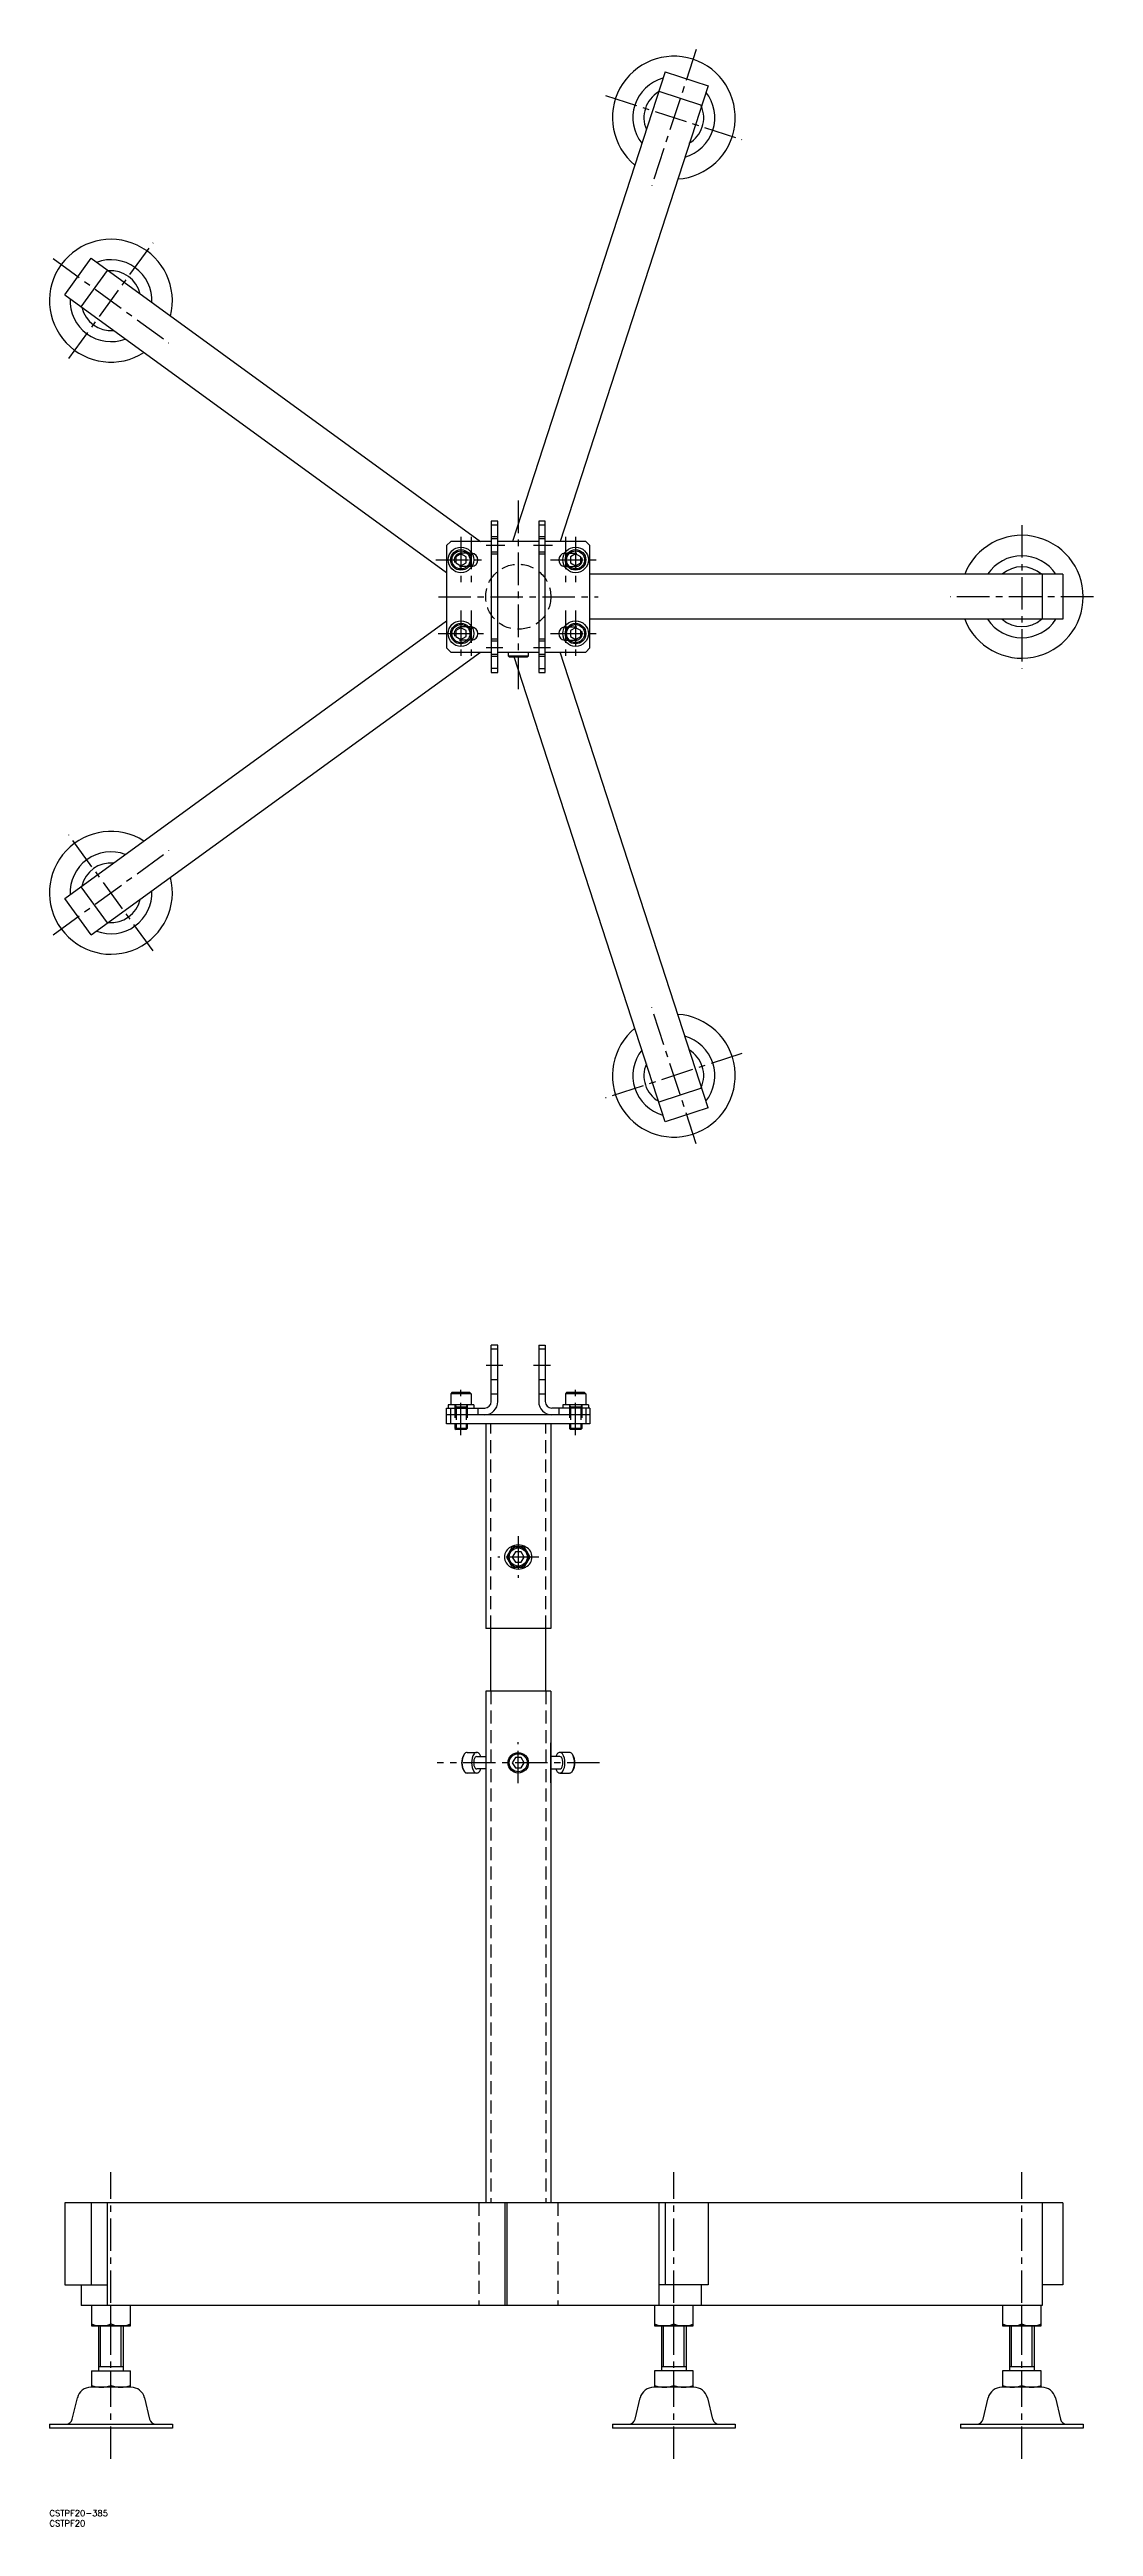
# Model space of a CAD drawing. Extents: x 0 to 1220, y -8 to 1202.
# Drawn here: x 0 to 510, y -8 to 1202 of the extents above; entities that cross this region are included whole.
import ezdxf

# ---------------------------------------------------------------- set-up
doc = ezdxf.new("R2010")
doc.units = 0
doc.header["$LTSCALE"] = 0.5
doc.linetypes.add('CENTER', pattern=[50.8, 31.75, -6.35, 6.35, -6.35])
doc.linetypes.add('DASHED', pattern=[19.05, 12.7, -6.35])
doc.layers.get('0').update_dxf_attribs({"linetype": 'CONTINUOUS'})
doc.layers.add('CENTER', color=1, linetype='CENTER')
doc.styles.get("Standard").update_dxf_attribs({"font": 'txt.shx', "height": 10, "bigfont": 'bigfont.shx'})

# ---------------------------------------------------------------- blocks, each defined once
blk = doc.blocks.new('*U97')
at = {"color": 7, "linetype": 'CONTINUOUS'}
blk.add_text('CSTPF20-385', height=3, dxfattribs=at).set_placement((0, -3))
blk = doc.blocks.new('*U98')
at = {"color": 7, "linetype": 'CONTINUOUS'}
blk.add_text('CSTPF20', height=3, dxfattribs=at).set_placement((0, -8))

msp = doc.modelspace()

# ---------------------------------------------------------------- linework, layer by layer
at = {"color": 7, "linetype": 'CONTINUOUS'}
for p, q in [((300.8, 1190.9), (226.2, 961.5)), ((300.8, 1190.9), (321.7, 1184.1)), ((321.7, 1184.1), (249.4, 961.5)), ((297.7, 1181.4), (318.6, 1174.6)), ((7.4, 1082), (20.3, 1099.8)), ((15.4, 1076.1), (28.4, 1093.9)), ((20.3, 1099.8), (210.6, 961.5)), ((7.4, 1082), (194, 946.4)), ((215.8, 971.5), (215.8, 897.5)), ((219, 971.5), (215.8, 971.5)), ((219, 969.5), (215.8, 969.5)), ((219, 897.5), (219, 971.5)), ((239, 971.5), (239, 897.5)), ((242.2, 971.5), (239, 971.5)), ((242.2, 969.5), (239, 969.5)), ((242.2, 897.5), (242.2, 971.5)), ((196, 961.5), (194, 959.5)), ((194, 959.5), (194, 909.5)), ((215.8, 961.5), (196, 961.5)), ((219, 963.8), (215.8, 963.8)), ((219, 962.8), (215.8, 962.8)), ((219, 956.3), (215.8, 956.3)), ((239, 961.5), (219, 961.5)), ((242.2, 963.8), (239, 963.8)), ((242.2, 962.8), (239, 962.8)), ((242.2, 956.3), (239, 956.3)), ((262, 961.5), (242.2, 961.5)), ((262, 961.5), (264, 959.5)), ((264, 909.5), (264, 959.5)), ((201, 955.4), (198.5, 954)), ((198.5, 954), (198.5, 951.1)), ((198.5, 951.1), (201, 949.6)), ((203.5, 954), (201, 955.4)), ((201, 949.6), (203.5, 951.1)), ((203.5, 951.1), (203.5, 954)), ((219, 955.3), (215.8, 955.3)), ((242.2, 955.3), (239, 955.3)), ((257, 955.4), (254.5, 954)), ((254.5, 954), (254.5, 951.1)), ((254.5, 951.1), (257, 949.6)), ((259.5, 954), (257, 955.4)), ((257, 949.6), (259.5, 951.1)), ((259.5, 951.1), (259.5, 954)), ((495, 945.5), (264, 945.5)), ((485, 945.5), (485, 923.5)), ((495, 945.5), (495, 923.5)), ((7.4, 787.1), (194, 922.7)), ((495, 923.5), (264, 923.5)), ((20.3, 769.3), (210.6, 907.5)), ((194, 909.5), (196, 907.5)), ((196, 907.5), (215.8, 907.5)), ((201, 919.4), (198.5, 918)), ((198.5, 918), (198.5, 915.1)), ((198.5, 915.1), (201, 913.6)), ((203.5, 918), (201, 919.4)), ((201, 913.6), (203.5, 915.1)), ((203.5, 915.1), (203.5, 918)), ((219, 913.8), (215.8, 913.8)), ((219, 912.8), (215.8, 912.8)), ((219, 907.5), (239, 907.5)), ((224, 907.5), (224, 905.7)), ((234, 905.7), (234, 907.5)), ((242.2, 913.8), (239, 913.8)), ((242.2, 912.8), (239, 912.8)), ((242.2, 907.5), (262, 907.5)), ((321.7, 684.9), (249.4, 907.5)), ((257, 919.4), (254.5, 918)), ((254.5, 918), (254.5, 915.1)), ((254.5, 915.1), (257, 913.6)), ((259.5, 918), (257, 919.4)), ((257, 913.6), (259.5, 915.1)), ((259.5, 915.1), (259.5, 918)), ((264, 909.5), (262, 907.5)), ((219, 906.3), (215.8, 906.3)), ((219, 905.3), (215.8, 905.3)), ((219, 899.5), (215.8, 899.5)), ((215.8, 897.5), (219, 897.5)), ((224, 905.7), (224.6, 905.1)), ((224, 905.7), (234, 905.7)), ((224.6, 905.1), (233.4, 905.1)), ((300.8, 678.1), (227, 905.1)), ((233.4, 905.1), (234, 905.7)), ((242.2, 906.3), (239, 906.3)), ((242.2, 905.3), (239, 905.3)), ((239, 899.5), (242.2, 899.5)), ((239, 897.5), (242.2, 897.5)), ((20.3, 769.3), (7.4, 787.1)), ((28.4, 775.2), (15.4, 792.9)), ((318.6, 694.5), (297.7, 687.7)), ((321.7, 684.9), (300.8, 678.1)), ((215.8, 541.4), (215.8, 569)), ((219, 569), (215.8, 569)), ((219, 541.4), (219, 569)), ((239, 569), (242.2, 569)), ((239, 569), (239, 541.4)), ((242.2, 569), (242.2, 541.4)), ((219, 567), (215.8, 567)), ((242.2, 567), (239, 567)), ((196.6, 545.8), (196, 545.2)), ((196, 545.2), (196, 539.8)), ((206, 545.2), (196, 545.2)), ((205.4, 545.8), (196.6, 545.8)), ((205.4, 545.8), (206, 545.2)), ((206, 545.2), (206, 539.8)), ((219, 552), (215.8, 552)), ((219, 545), (215.8, 545)), ((242.2, 552), (239, 552)), ((242.2, 545), (239, 545)), ((252.6, 545.8), (252, 545.2)), ((252, 545.2), (252, 539.8)), ((262, 545.2), (252, 545.2)), ((261.4, 545.8), (252.6, 545.8)), ((261.4, 545.8), (262, 545.2)), ((262, 545.2), (262, 539.8)), ((194, 530.5), (194, 538.2)), ((194, 538.2), (212.6, 538.2)), ((264, 535), (194, 535)), ((207.3, 539.8), (194.8, 539.8)), ((194.8, 539.8), (194.8, 538.2)), ((196, 530.5), (196, 538.2)), ((207.3, 539.8), (207.3, 538.2)), ((264, 538.2), (245.4, 538.2)), ((263.3, 539.8), (250.8, 539.8)), ((250.8, 539.8), (250.8, 538.2)), ((262, 538.2), (262, 530.5)), ((263.3, 539.8), (263.3, 538.2)), ((264, 538.2), (264, 530.5)), ((264, 530.5), (194, 530.5)), ((198, 530.5), (198, 528.3)), ((204, 528.3), (198, 528.3)), ((198, 528.3), (198.6, 527.8)), ((203.5, 527.8), (198.6, 527.8)), ((203.5, 527.8), (204, 528.3)), ((204, 530.5), (204, 528.3)), ((213.1, 530.5), (213.1, 430.5)), ((244.9, 530.5), (244.9, 430.5)), ((254, 530.5), (254, 528.3)), ((260, 528.3), (254, 528.3)), ((254, 528.3), (254.6, 527.8)), ((259.5, 527.8), (254.6, 527.8)), ((259.5, 527.8), (260, 528.3)), ((260, 530.5), (260, 528.3)), ((226.1, 470.5), (223.2, 465.5)), ((223.2, 465.5), (226.1, 460.5)), ((231.9, 470.5), (226.1, 470.5)), ((227.6, 468), (226.1, 465.5)), ((226.1, 465.5), (227.6, 463)), ((226.1, 460.5), (231.9, 460.5)), ((230.5, 468), (227.6, 468)), ((227.6, 463), (230.5, 463)), ((231.9, 465.5), (230.5, 468)), ((230.5, 463), (231.9, 465.5)), ((234.8, 465.5), (231.9, 470.5)), ((231.9, 460.5), (234.8, 465.5)), ((244.9, 430.5), (213.1, 430.5)), ((215.6, 400), (215.6, 430.5)), ((242.5, 400), (242.5, 430.5)), ((213.1, 400), (213.1, 150)), ((244.9, 400), (213.1, 400)), ((244.9, 400), (244.9, 150)), ((204, 370), (208.6, 370)), ((208.7, 368), (213.1, 368)), ((227.6, 367.5), (226.1, 365)), ((226.1, 365), (227.6, 362.5)), ((230.5, 367.5), (227.6, 367.5)), ((231.9, 365), (230.5, 367.5)), ((230.5, 362.5), (231.9, 365)), ((244.9, 355.2), (244.9, 374.8)), ((249.3, 368), (244.9, 368)), ((254, 370), (249.4, 370)), ((208.6, 360), (204, 360)), ((213.1, 362), (208.7, 362)), ((227.6, 362.5), (230.5, 362.5)), ((244.9, 362), (249.3, 362)), ((249.4, 360), (254, 360)), ((7.4, 150), (7.4, 110)), ((495, 150), (7.4, 150)), ((20.3, 150), (20.3, 110)), ((28.4, 100), (28.4, 150)), ((222.6, 100), (222.6, 150)), ((223.5, 100), (223.5, 150)), ((297.7, 150), (297.7, 100)), ((300.8, 150), (300.8, 110)), ((321.7, 150), (321.7, 110)), ((485, 150), (485, 100)), ((495, 150), (495, 110)), ((7.4, 110), (28.4, 110)), ((15.4, 110), (15.4, 100)), ((321.7, 110), (297.7, 110)), ((318.6, 100), (318.6, 110)), ((495, 110), (485, 110)), ((485, 100), (15.4, 100)), ((20.5, 100), (20.5, 90)), ((30, 90.9), (30, 100)), ((39.5, 90), (39.5, 100)), ((295.5, 100), (295.5, 90)), ((305, 90.9), (305, 100)), ((314.5, 90), (314.5, 100)), ((465.5, 100), (465.5, 90)), ((475, 90.9), (475, 100)), ((484.5, 90), (484.5, 100)), ((39.5, 90), (20.5, 90)), ((20.5, 90), (30, 90)), ((24, 90), (24, 68)), ((30, 90), (39.5, 90)), ((36, 90), (36, 68)), ((314.5, 90), (295.5, 90)), ((295.5, 90), (305, 90)), ((299, 90), (299, 68)), ((305, 90), (314.5, 90)), ((311, 90), (311, 68)), ((484.5, 90), (465.5, 90)), ((465.5, 90), (475, 90)), ((469, 90), (469, 68)), ((469, 86.8), (469, 86.8)), ((475, 90), (484.5, 90)), ((481, 90), (481, 68)), ((299, 80.5), (299, 80.5)), ((469, 80.5), (469, 80.5)), ((20.5, 68), (20.5, 60)), ((20.5, 68), (39.5, 68)), ((36, 70), (24, 70)), ((30, 60.9), (30, 68)), ((39.5, 60), (39.5, 68)), ((295.5, 68), (295.5, 60)), ((314.5, 68), (295.5, 68)), ((311, 70), (299, 70)), ((305, 60.9), (305, 68)), ((314.5, 60), (314.5, 68)), ((465.5, 68), (465.5, 60)), ((484.5, 68), (465.5, 68)), ((481, 70), (469, 70)), ((475, 60.9), (475, 68)), ((484.5, 60), (484.5, 68)), ((11.1, 44.4), (13.6, 54.8)), ((39.8, 60), (20.2, 60)), ((46.4, 54.8), (48.9, 44.4)), ((286.1, 44.4), (288.6, 54.8)), ((314.8, 60), (295.2, 60)), ((321.4, 54.8), (323.9, 44.4)), ((456.1, 44.4), (458.6, 54.8)), ((484.8, 60), (465.2, 60)), ((491.4, 54.8), (493.9, 44.4)), ((0, 42), (60, 42)), ((0, 42), (0, 40)), ((60, 40), (0, 40)), ((60, 42), (60, 40)), ((275, 42), (335, 42)), ((275, 42), (275, 40)), ((335, 40), (275, 40)), ((335, 42), (335, 40)), ((445, 42), (505, 42)), ((445, 42), (445, 40)), ((505, 40), (445, 40)), ((505, 42), (505, 40))]:
    msp.add_line(p, q, dxfattribs=at)
at = {"color": 3, "linetype": 'DASHED'}
for p, q in [((206, 955.8), (201, 955.8)), ((252, 955.8), (257, 955.8)), ((206, 949.3), (201, 949.3)), ((252, 949.3), (257, 949.3)), ((206, 919.8), (201, 919.8)), ((252, 919.8), (257, 919.8)), ((206, 913.3), (201, 913.3)), ((252, 913.3), (257, 913.3)), ((198, 539.8), (198, 530.5)), ((198, 539.8), (198.6, 538.9)), ((198, 538.9), (204, 538.9)), ((198.6, 538.9), (198.6, 530.5)), ((204, 539.8), (203.5, 538.9)), ((203.5, 538.9), (203.5, 530.5)), ((204, 539.8), (204, 530.5)), ((209.3, 538.2), (209.3, 535)), ((248.8, 538.2), (248.8, 535)), ((254, 539.8), (254, 530.5)), ((254, 539.8), (254.6, 538.9)), ((254, 538.9), (260, 538.9)), ((254.6, 538.9), (254.6, 530.5)), ((260, 539.8), (259.5, 538.9)), ((259.5, 538.9), (259.5, 530.5)), ((260, 539.8), (260, 530.5)), ((215.6, 430.5), (215.6, 530.5)), ((242.5, 430.5), (242.5, 530.5)), ((215.6, 400), (215.6, 150)), ((242.5, 400), (242.5, 150)), ((209.7, 150), (209.7, 100)), ((248.4, 150), (248.4, 100))]:
    msp.add_line(p, q, dxfattribs=at)
at = {"color": 3, "linetype": 'CONTINUOUS'}
for p, q in [((198.6, 530.5), (198.6, 527.8)), ((203.5, 530.5), (203.5, 527.8)), ((254.6, 530.5), (254.6, 527.8)), ((259.5, 530.5), (259.5, 527.8)), ((259.5, 530.5), (259.5, 527.8)), ((24.9, 70), (24.9, 90)), ((35, 70), (35, 90)), ((300, 70), (300, 90)), ((310.1, 70), (310.1, 90)), ((469.9, 70), (469.9, 90)), ((480, 70), (480, 90))]:
    msp.add_line(p, q, dxfattribs=at)
at = {"color": 7, "linetype": 'CONTINUOUS'}
for centre, radius in [((201, 952.5), 6.25), ((201, 952.5), 5), ((201, 952.5), 4.4), ((257, 952.5), 6.25), ((257, 952.5), 5), ((257, 952.5), 4.4), ((201, 916.5), 6.25), ((201, 916.5), 5), ((201, 916.5), 4.4), ((257, 916.5), 6.25), ((257, 916.5), 5), ((257, 916.5), 4.4), ((229, 465.5), 5), ((229, 465.5), 4.4), ((229, 365), 5), ((229, 365), 4.4)]:
    msp.add_circle(centre, radius, dxfattribs=at)
at = {"color": 3, "linetype": 'DASHED'}
msp.add_circle((229, 934.5), 15.9, dxfattribs=at)
at = {"color": 7, "linetype": 'CONTINUOUS'}
for centre, radius, start, end in [((305, 1168.5), 30, 273.5102, 230.4898), ((305, 1168.5), 20, 105.4086, 218.5914), ((305, 1168.5), 14.6, 120.8094, 203.1906), ((305, 1168.5), 20, 285.4086, 38.5914), ((305, 1168.5), 14.6, 300.8094, 23.1906), ((30, 1079.1), 30, 345.5102, 302.4898), ((30, 1079.1), 20, 357.4086, 110.5914), ((30, 1079.1), 14.6, 12.8094, 95.1906), ((30, 1079.1), 20, 177.4086, 290.5914), ((30, 1079.1), 14.6, 192.8094, 275.1906), ((206, 952.5), 3.25, 276.1823, 83.8177), ((252, 952.5), 3.25, 96.1819, 263.8181), ((475, 934.5), 30, 201.5102, 158.4898), ((475, 934.5), 20, 33.4086, 146.5914), ((475, 934.5), 14.6, 48.8094, 131.1906), ((206, 916.5), 3.25, 276.1823, 83.8177), ((252, 916.5), 3.25, 96.1823, 263.8177), ((475, 934.5), 20, 213.4086, 326.5914), ((475, 934.5), 14.6, 228.8094, 311.1906), ((30, 789.9), 30, 57.5102, 14.4898), ((30, 789.9), 20, 69.4086, 182.5914), ((30, 789.9), 14.6, 84.8094, 167.1906), ((30, 789.9), 20, 249.4086, 2.5914), ((30, 789.9), 14.6, 264.8094, 347.1906), ((305, 700.6), 30, 129.5102, 86.4898), ((305, 700.6), 20, 321.4086, 74.5914), ((305, 700.6), 20, 141.4086, 254.5914), ((305, 700.6), 14.6, 156.8094, 239.1906), ((305, 700.6), 14.6, 336.8094, 59.1906), ((212.6, 541.4), 6.4, 270, 0), ((212.6, 541.4), 3.2, 270, 0), ((245.4, 541.4), 6.4, 180, 270), ((245.4, 541.4), 3.2, 180, 270), ((227.7, 465.5), 5.41, 116.4678, 243.5322), ((229, 464), 7.35, 59.5267, 120.4733), ((229, 466.9), 7.32, 239.3643, 300.6357), ((230.3, 465.5), 5.41, 296.4678, 63.5322), ((208.7, 365), 7.38, 148.5055, 211.4945), ((209.9, 365), 8.39, 148.5055, 211.4945), ((203.5, 368), 1.41, 132.1122, 142.1031), ((204, 368.4), 1.6, 90, 142.1031), ((214.6, 365), 8.42, 148.6801, 211.3199), ((212.5, 365), 5.33, 149.6572, 210.3428), ((208.7, 368.4), 1.6, 38.3104, 142.3243), ((208.7, 366.9), 1.12, 90, 133.6045), ((202.9, 365), 8.36, 21.0342, 31.7093), ((255.2, 365), 8.36, 148.2907, 158.9658), ((249.3, 368.4), 1.6, 37.6757, 141.6896), ((249.3, 366.9), 1.12, 46.3955, 90), ((245.5, 365), 5.33, 329.6572, 30.3428), ((243.4, 365), 8.42, 328.6801, 31.3199), ((254, 368.4), 1.6, 37.8969, 90), ((248.1, 365), 8.39, 328.5055, 31.4945), ((254.5, 368), 1.41, 37.8969, 47.8878), ((249.3, 365), 7.38, 328.5055, 31.4945), ((203.5, 362), 1.41, 217.8969, 227.8878), ((204, 361.6), 1.6, 217.8969, 270), ((208.7, 361.6), 1.6, 217.6757, 321.6896), ((208.7, 363.1), 1.12, 226.3955, 270), ((202.9, 365), 8.36, 328.2907, 338.9658), ((255.2, 365), 8.36, 201.0342, 211.7093), ((249.3, 361.6), 1.6, 218.3104, 322.3243), ((249.3, 363.1), 1.12, 270, 313.6045), ((254, 361.6), 1.6, 270, 322.1031), ((254.5, 362), 1.41, 312.1122, 322.1031), ((25.3, 103), 13, 248.5646, 291.4354), ((34.8, 103), 13, 248.5646, 291.4354), ((300.3, 103), 13, 248.5646, 291.4354), ((309.8, 103), 13, 248.5646, 291.4354), ((470.3, 103), 13, 248.5646, 291.4354), ((479.8, 103), 13, 248.5646, 291.4354), ((25.3, 73), 13, 248.5646, 291.4354), ((34.8, 73), 13, 248.5646, 291.4354), ((300.3, 73), 13, 248.5646, 291.4354), ((309.8, 73), 13, 248.5646, 291.4354), ((470.3, 73), 13, 248.5646, 291.4354), ((479.8, 73), 13, 248.5646, 291.4354), ((20.2, 53.2), 6.8, 90, 166.414), ((39.8, 53.2), 6.8, 13.586, 90), ((295.2, 53.2), 6.8, 90, 166.414), ((314.8, 53.2), 6.8, 13.586, 90), ((465.2, 53.2), 6.8, 90, 166.414), ((484.8, 53.2), 6.8, 13.586, 90), ((8, 45.2), 3.2, 270, 346.414), ((52, 45.2), 3.2, 193.586, 270), ((283, 45.2), 3.2, 270, 346.414), ((327.1, 45.2), 3.2, 193.586, 270), ((453, 45.2), 3.2, 270, 346.414), ((497, 45.2), 3.2, 193.586, 270)]:
    msp.add_arc(centre, radius, start, end, dxfattribs=at)
at = {"color": 3, "linetype": 'DASHED'}
for centre, start, end in [((201, 952.5), 90, 270), ((206, 952.5), 83.8177, 90), ((252, 952.5), 90, 96.1823), ((257, 952.5), 270, 90), ((206, 952.5), 270, 276.1823), ((252, 952.5), 263.8177, 270), ((201, 916.5), 90, 270), ((206, 916.5), 83.8177, 90), ((252, 916.5), 90, 96.1823), ((257, 916.5), 270, 90), ((206, 916.5), 270, 276.1823), ((252, 916.5), 263.8177, 270)]:
    msp.add_arc(centre, 3.25, start, end, dxfattribs=at)
at = {"layer": 'CENTER', "color": 1, "linetype": 'CENTER'}
for p, q in [((315.9, 1201.8), (294.2, 1135.2)), ((271.7, 1179.3), (338.3, 1157.7)), ((9.4, 1050.8), (50.6, 1107.4)), ((1.7, 1099.7), (58.3, 1058.5)), ((229, 981.5), (229, 887.5)), ((475, 969.5), (475, 899.5)), ((201, 963.8), (201, 941.3)), ((206, 963.8), (206, 941.3)), ((222.5, 959.5), (213.3, 959.5)), ((245.7, 959.5), (236.5, 959.5)), ((252, 963.8), (252, 941.3)), ((257, 963.8), (257, 941.3)), ((188.8, 952.5), (213.3, 952.5)), ((244.8, 952.5), (269.3, 952.5)), ((190, 934.5), (268, 934.5)), ((510, 934.5), (440, 934.5)), ((201, 927.8), (201, 905.3)), ((201, 922.8), (201, 910.3)), ((206, 927.8), (206, 905.3)), ((252, 927.8), (252, 905.3)), ((257, 927.8), (257, 905.3)), ((257, 922.8), (257, 910.3)), ((189.8, 916.5), (214.3, 916.5)), ((221.5, 909.5), (213.3, 909.5)), ((244.7, 909.5), (236.5, 909.5)), ((244.8, 916.5), (269.3, 916.5)), ((50.6, 761.6), (9.4, 818.2)), ((1.7, 769.4), (58.3, 810.5)), ((315.9, 667.3), (294.2, 733.9)), ((338.3, 711.4), (271.7, 689.7)), ((221.5, 559), (213.3, 559)), ((244.7, 559), (236.5, 559)), ((201, 525), (201, 549.1)), ((257, 525), (257, 549.5)), ((229, 475.6), (229, 455.4)), ((239.1, 465.5), (219, 465.5)), ((268.7, 365), (189.3, 365)), ((229, 355), (229, 375)), ((30, 25), (30, 165)), ((305, 25), (305, 165)), ((475, 25), (475, 165))]:
    msp.add_line(p, q, dxfattribs=at)

# ---------------------------------------------------------------- block references
at = {"color": 7, "linetype": 'CONTINUOUS'}
for name in ['*U97', '*U98']:
    msp.add_blockref(name, (0, 0), dxfattribs=at)

doc.saveas('drawing.dxf')
